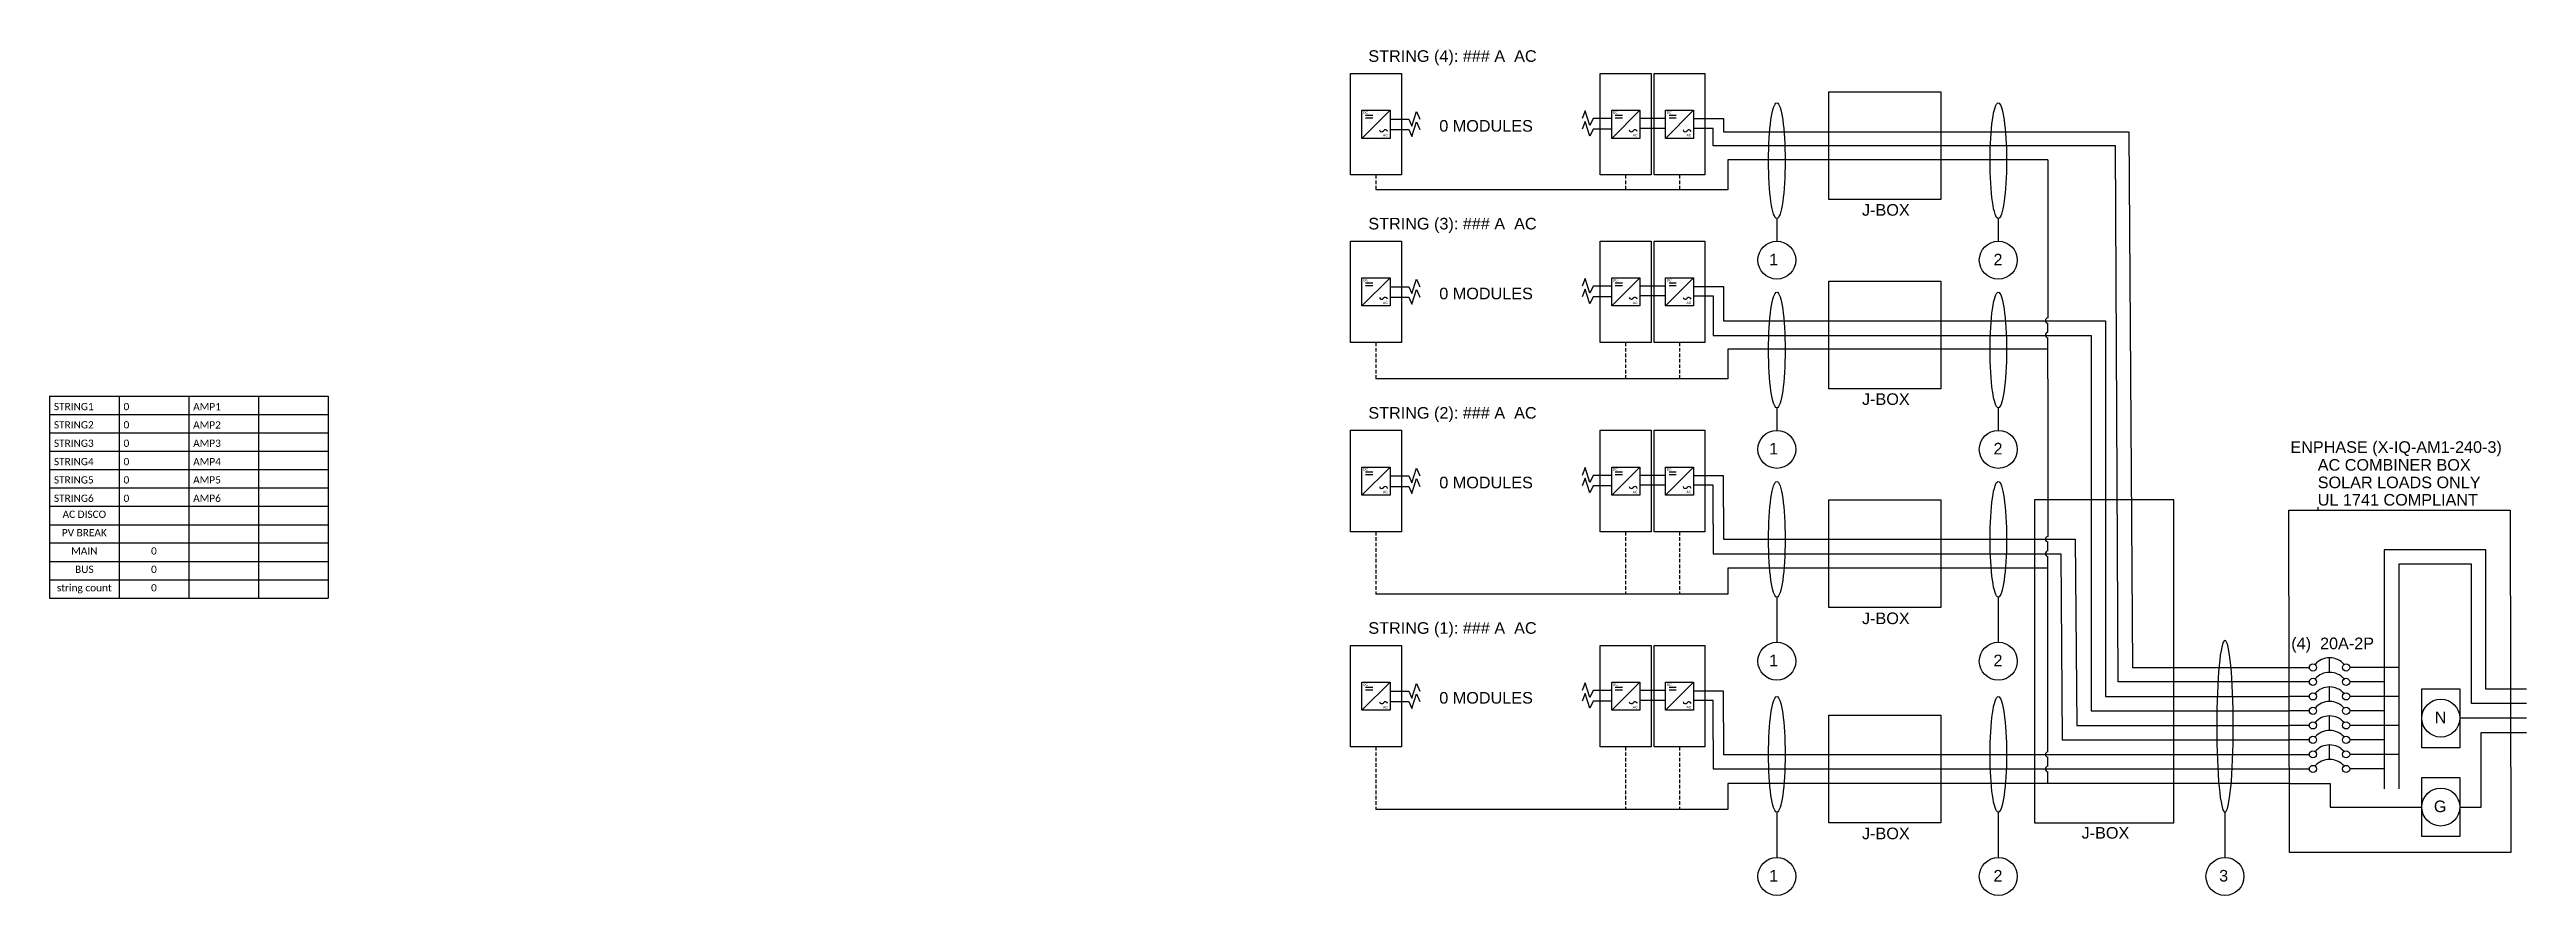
# Model space of a CAD drawing. Header units: inches. Extents: x -171 to 0, y -14 to 44.
import ezdxf

# ---------------------------------------------------------------- set-up
doc = ezdxf.new("R2010")
doc.units = ezdxf.units.IN
doc.header["$MEASUREMENT"] = 0
doc.linetypes.add('DASHED2', pattern=[0.375, 0.25, -0.125])
for name, color, linetype in [('Equipment Schedule', 7, 'Continuous'), ('Ground', 3, 'Continuous'), ('Lines', 7, 'Continuous'), ('Modules', 7, 'Continuous')]:
    doc.layers.add(name, color=color, linetype=linetype)
doc.layers.add('wirecallout', color=4, linetype='Continuous', lineweight=25)
doc.styles.get("Standard").update_dxf_attribs({"font": 'arial.ttf'})

# ---------------------------------------------------------------- blocks, each defined once
blk = doc.blocks.new('*T24')
at = {"color": 0, "linetype": 'ByBlock', "lineweight": -2, "transparency": 16777216}
for p, q in [((0, 0), (19.24, 0)), ((0, 0), (0, -13.93)), ((4.81, 0), (4.81, -13.93)), ((9.62, 0), (9.62, -13.93)), ((14.43, 0), (14.43, -13.93)), ((19.24, 0), (19.24, -13.93)), ((0, -1.27), (19.24, -1.27)), ((0, -2.53), (19.24, -2.53)), ((0, -3.8), (19.24, -3.8)), ((0, -5.07), (19.24, -5.07)), ((0, -6.33), (19.24, -6.33)), ((0, -7.6), (19.24, -7.6)), ((0, -8.87), (19.24, -8.87)), ((0, -10.13), (19.24, -10.13)), ((0, -11.4), (19.24, -11.4)), ((0, -12.67), (19.24, -12.67)), ((0, -13.93), (19.24, -13.93))]:
    blk.add_line(p, q, dxfattribs=at)
at = {"color": 0, "transparency": 16777216, "char_height": 0.5, "width": 4.2095}
for s, insert, attachment_point in [('{\\fCalibri|b0|i0|c0;STRING1', (0.3, -0.97), 7), ('{\\fCalibri|b0|i0|c0;0', (5.11, -0.97), 7), ('{\\fCalibri|b0|i0|c0;AMP1', (9.92, -0.97), 7), ('{\\fCalibri|b0|i0|c0; ', (14.73, -0.97), 7), ('{\\fCalibri|b0|i0|c0;STRING2', (0.3, -2.23), 7), ('{\\fCalibri|b0|i0|c0;STRING3', (0.3, -3.5), 7), ('{\\fCalibri|b0|i0|c0;0', (5.11, -2.23), 7), ('{\\fCalibri|b0|i0|c0;0', (5.11, -3.5), 7), ('{\\fCalibri|b0|i0|c0;AMP2', (9.92, -2.23), 7), ('{\\fCalibri|b0|i0|c0;AMP3', (9.92, -3.5), 7), ('{\\fCalibri|b0|i0|c0; ', (14.73, -2.23), 7), ('{\\fCalibri|b0|i0|c0;STRING4', (0.3, -4.77), 7), ('{\\fCalibri|b0|i0|c0;0', (5.11, -4.77), 7), ('{\\fCalibri|b0|i0|c0;AMP4', (9.92, -4.77), 7), ('{\\fCalibri|b0|i0|c0; ', (14.73, -3.5), 7), ('{\\fCalibri|b0|i0|c0; ', (14.73, -4.77), 7), ('{\\fCalibri|b0|i0|c0;STRING5', (0.3, -6.03), 7), ('{\\fCalibri|b0|i0|c0;STRING6', (0.3, -7.3), 7), ('{\\fCalibri|b0|i0|c0;0', (5.11, -6.03), 7), ('{\\fCalibri|b0|i0|c0;0', (5.11, -7.3), 7), ('{\\fCalibri|b0|i0|c0;AMP5', (9.92, -6.03), 7), ('{\\fCalibri|b0|i0|c0;AMP6', (9.92, -7.3), 7), ('{\\fCalibri|b0|i0|c0; ', (14.73, -6.03), 7), ('{\\fCalibri|b0|i0|c0;AC DISCO', (2.4, -7.9), 2), ('{\\fCalibri|b0|i0|c0;', (7.21, -7.9), 2), ('{\\fCalibri|b0|i0|c0;', (12.02, -7.9), 2), ('{\\fCalibri|b0|i0|c0; ', (14.73, -7.3), 7), ('{\\fCalibri|b0|i0|c0;', (16.83, -7.9), 2), ('{\\fCalibri|b0|i0|c0;PV BREAK', (2.4, -9.17), 2), ('{\\fCalibri|b0|i0|c0;', (7.21, -9.17), 2), ('{\\fCalibri|b0|i0|c0;', (12.02, -9.17), 2), ('{\\fCalibri|b0|i0|c0;', (16.83, -9.17), 2), ('{\\fCalibri|b0|i0|c0;MAIN', (2.4, -10.43), 2), ('{\\fCalibri|b0|i0|c0;BUS', (2.4, -11.7), 2), ('{\\fCalibri|b0|i0|c0;0', (7.21, -10.43), 2), ('{\\fCalibri|b0|i0|c0;0', (7.21, -11.7), 2), ('{\\fCalibri|b0|i0|c0;', (12.02, -10.43), 2), ('{\\fCalibri|b0|i0|c0;', (12.02, -11.7), 2), ('{\\fCalibri|b0|i0|c0;', (16.83, -10.43), 2), ('{\\fCalibri|b0|i0|c0;', (16.83, -11.7), 2), ('{\\fCalibri|b0|i0|c0;string count', (2.4, -12.97), 2), ('{\\fCalibri|b0|i0|c0;0', (7.21, -12.97), 2), ('{\\fCalibri|b0|i0|c0;', (12.02, -12.97), 2), ('{\\fCalibri|b0|i0|c0;', (16.83, -12.97), 2)]:
    blk.add_mtext(s, dxfattribs=dict(at, insert=insert, attachment_point=attachment_point))

msp = doc.modelspace()

# ---------------------------------------------------------------- linework, layer by layer
for p, q in [((-78.51, 39.96), (-80.45, 38.02)), ((-79.7, 39.6), (-80.2, 39.6)), ((-79.7, 39.42), (-80.2, 39.42)), ((-61.26, 39.96), (-63.2, 38.02)), ((-62.45, 39.6), (-62.95, 39.6)), ((-62.45, 39.42), (-62.95, 39.42)), ((-57.54, 39.96), (-59.48, 38.02)), ((-58.74, 39.6), (-59.23, 39.6)), ((-58.74, 39.42), (-59.23, 39.42)), ((-51.79, 32.48), (-51.79, 30.92)), ((-36.49, 32.48), (-36.49, 30.92)), ((-78.51, 28.39), (-80.45, 26.46)), ((-79.7, 28.03), (-80.2, 28.03)), ((-79.7, 27.85), (-80.2, 27.85)), ((-61.26, 28.39), (-63.2, 26.46)), ((-62.45, 28.03), (-62.95, 28.03)), ((-62.45, 27.85), (-62.95, 27.85)), ((-57.54, 28.39), (-59.48, 26.46)), ((-58.74, 28.03), (-59.23, 28.03)), ((-58.74, 27.85), (-59.23, 27.85)), ((-51.79, 19.42), (-51.79, 17.86)), ((-36.49, 19.42), (-36.49, 17.86)), ((-78.51, 15.33), (-80.45, 13.4)), ((-79.7, 14.97), (-80.2, 14.97)), ((-79.7, 14.79), (-80.2, 14.79)), ((-61.26, 15.33), (-63.2, 13.4)), ((-62.45, 14.97), (-62.95, 14.97)), ((-62.45, 14.79), (-62.95, 14.79)), ((-57.54, 15.33), (-59.48, 13.4)), ((-58.74, 14.97), (-59.23, 14.97)), ((-58.74, 14.79), (-59.23, 14.79)), ((-51.79, 6.36), (-51.79, 3.24)), ((-36.49, 6.36), (-36.49, 3.24)), ((-13.6, 1.16), (-13.6, 2.16)), ((-78.51, 0.48), (-80.45, -1.46)), ((-79.7, 0.11), (-80.2, 0.11)), ((-61.26, 0.48), (-63.2, -1.46)), ((-62.45, 0.11), (-62.95, 0.11)), ((-57.54, 0.48), (-59.48, -1.46)), ((-58.74, 0.11), (-59.23, 0.11)), ((-13.6, -0.84), (-13.6, 0.16)), ((-8.82, 1.5), (-12.21, 1.5)), ((-9.82, 0.5), (-12.21, 0.5)), ((-79.7, -0.06), (-80.2, -0.06)), ((-62.45, -0.06), (-62.95, -0.06)), ((-58.74, -0.06), (-59.23, -0.06)), ((-15, -0.5), (-16.38, -0.5)), ((-15, -1.5), (-16.38, -1.5)), ((-8.82, -0.5), (-12.21, -0.5)), ((-9.82, -1.5), (-12.21, -1.5)), ((-15, -2.5), (-16.38, -2.5)), ((-13.6, -2.85), (-13.6, -1.85)), ((-8.82, -2.5), (-12.21, -2.5)), ((0, -2), (-4.61, -2)), ((-15, -3.5), (-16.38, -3.5)), ((-13.6, -4.85), (-13.6, -3.85)), ((-9.82, -3.5), (-12.21, -3.5)), ((-8.82, -4.5), (-12.21, -4.5)), ((-9.82, -5.51), (-12.21, -5.51)), ((-51.79, -8.5), (-51.79, -11.61)), ((-36.49, -8.5), (-36.49, -11.61)), ((-20.83, -8.5), (-20.83, -11.61))]:
    msp.add_line(p, q)
for points in [[(-40.45, 33.79), (-48.19, 33.79), (-48.19, 41.22), (-40.45, 41.22)], [(-78.51, 38.02), (-80.45, 38.02), (-80.45, 39.96), (-78.51, 39.96)], [(-61.26, 38.02), (-63.2, 38.02), (-63.2, 39.96), (-61.26, 39.96)], [(-57.54, 38.02), (-59.48, 38.02), (-59.48, 39.96), (-57.54, 39.96)], [(-78.51, 26.46), (-80.45, 26.46), (-80.45, 28.39), (-78.51, 28.39)], [(-61.26, 26.46), (-63.2, 26.46), (-63.2, 28.39), (-61.26, 28.39)], [(-57.54, 26.46), (-59.48, 26.46), (-59.48, 28.39), (-57.54, 28.39)], [(-40.45, 20.73), (-48.19, 20.73), (-48.19, 28.16), (-40.45, 28.16)], [(-78.51, 13.4), (-80.45, 13.4), (-80.45, 15.33), (-78.51, 15.33)], [(-61.26, 13.4), (-63.2, 13.4), (-63.2, 15.33), (-61.26, 15.33)], [(-57.54, 13.4), (-59.48, 13.4), (-59.48, 15.33), (-57.54, 15.33)], [(-40.45, 5.63), (-48.19, 5.63), (-48.19, 13.06), (-40.45, 13.06)], [(-33.99, -9.22), (-24.37, -9.22), (-24.37, 13.06), (-33.99, 13.06)], [(-1.07, -11.28), (-16.36, -11.28), (-16.42, 12.35), (-1.13, 12.35)], [(-78.51, -1.46), (-80.45, -1.46), (-80.45, 0.48), (-78.51, 0.48)], [(-61.26, -1.46), (-63.2, -1.46), (-63.2, 0.48), (-61.26, 0.48)], [(-57.54, -1.46), (-59.48, -1.46), (-59.48, 0.48), (-57.54, 0.48)], [(-7.23, 0.03), (-4.61, 0.03), (-4.61, -4.04), (-7.23, -4.04)], [(-40.45, -9.22), (-48.19, -9.22), (-48.19, -1.79), (-40.45, -1.79)]]:
    msp.add_lwpolyline(points, close=True)
for points in [[(-63.2, 39.38), (-63.2, 39.38), (-64.49, 39.38)], [(-59.48, 39.38), (-61.26, 39.38)], [(-57.54, 39.38), (-55.47, 39.38), (-55.47, 38.48), (-27.46, 38.48), (-27.22, 1.5), (-15, 1.5)], [(-78.51, 39.35), (-78.51, 39.35), (-77.21, 39.35)], [(-78.51, 38.62), (-78.51, 38.62), (-77.21, 38.62)], [(-63.2, 38.65), (-63.2, 38.65), (-64.49, 38.65)], [(-78.51, 27.78), (-78.51, 27.78), (-77.21, 27.78)], [(-63.2, 27.81), (-63.2, 27.81), (-64.49, 27.81)], [(-59.48, 27.81), (-61.26, 27.81)], [(-57.54, 27.8), (-55.47, 27.8), (-55.47, 25.42), (-53.89, 25.42)], [(-78.51, 27.05), (-78.51, 27.05), (-77.21, 27.05)], [(-63.2, 27.09), (-63.2, 27.09), (-64.49, 27.09)], [(-57.53, 27.14), (-56.18, 27.14), (-56.18, 26.62), (-56.18, 24.42), (-30.08, 24.42), (-30.08, -1.5), (-16.38, -1.5)], [(-53.89, 25.42), (-29.09, 25.42), (-29.09, -0.5), (-16.39, -0.5), (-16.39, -0.5)], [(-78.51, 14.72), (-78.51, 14.72), (-77.21, 14.72)], [(-78.51, 13.99), (-78.51, 13.99), (-77.21, 13.99)], [(-63.2, 14.75), (-63.2, 14.75), (-64.49, 14.75)], [(-63.2, 14.03), (-63.2, 14.03), (-64.49, 14.03)], [(-59.48, 14.75), (-61.26, 14.75)], [(-57.54, 14.74), (-55.49, 14.74), (-55.47, 10.35), (-31.19, 10.35), (-31.07, -2.5), (-16.39, -2.5), (-16.39, -2.5)], [(-14.4, 12.35), (-14.4, 12.56)], [(-56.19, 11.38), (-56.19, 11.38), (-56.19, 9.35), (-53.89, 9.35)], [(-53.89, 9.35), (-32.16, 9.35), (-32.07, -3.5), (-16.39, -3.5)], [(0, 0), (-2.8, 0), (-2.8, 9.62), (-9.82, 9.62), (-9.82, -6.89)], [(0, -1), (-3.8, -1), (-3.8, 8.62), (-8.82, 8.62), (-8.82, -6.89)], [(-78.51, -0.14), (-78.51, -0.14), (-77.21, -0.14)], [(-78.51, -0.86), (-78.51, -0.86), (-77.21, -0.86)], [(-63.2, -0.1), (-63.2, -0.1), (-64.49, -0.1)], [(-63.2, -0.83), (-63.2, -0.83), (-64.49, -0.83)], [(-59.48, -0.1), (-61.26, -0.1)], [(-57.54, -0.12), (-55.49, -0.12), (-55.47, -4.5), (-15, -4.5)], [(-56.19, -3.47), (-56.19, -3.47), (-56.19, -5.51), (-15, -5.51)]]:
    msp.add_lwpolyline(points)
for centre, radius in [((-51.79, 29.61), 1.31), ((-36.49, 29.61), 1.31), ((-51.79, 16.55), 1.31), ((-36.49, 16.55), 1.31), ((-51.79, 1.93), 1.31), ((-36.49, 1.93), 1.31), ((-14.75, 1.5), 0.248), ((-12.46, 1.5), 0.248), ((-14.75, 0.5), 0.248), ((-12.46, 0.5), 0.248), ((-14.75, -0.5), 0.248), ((-14.75, -1.5), 0.248), ((-12.46, -0.5), 0.248), ((-12.46, -1.5), 0.248), ((-5.92, -2), 1.31), ((-14.75, -2.5), 0.248), ((-14.75, -3.5), 0.248), ((-12.46, -2.5), 0.248), ((-12.46, -3.5), 0.248), ((-14.75, -4.5), 0.248), ((-12.46, -4.5), 0.248), ((-14.75, -5.51), 0.248), ((-12.46, -5.51), 0.248), ((-5.92, -8.14), 1.31), ((-51.79, -12.93), 1.31), ((-36.49, -12.93), 1.31), ((-20.83, -12.93), 1.31)]:
    msp.add_circle(centre, radius)
for centre, radius, start, end in [((-79.08, 38.63), 0.154, 190.2778, 324.5251), ((-78.83, 38.46), 0.154, 10.2778, 144.5251), ((-61.83, 38.63), 0.154, 190.2778, 324.5251), ((-61.58, 38.46), 0.154, 10.2778, 144.5251), ((-58.12, 38.63), 0.154, 190.2778, 324.5251), ((-57.87, 38.46), 0.154, 10.2778, 144.5251), ((-79.08, 27.07), 0.154, 190.2778, 324.5251), ((-78.83, 26.89), 0.154, 10.2778, 144.5251), ((-61.83, 27.07), 0.154, 190.2778, 324.5251), ((-61.58, 26.89), 0.154, 10.2778, 144.5251), ((-58.12, 27.07), 0.154, 190.2778, 324.5251), ((-57.87, 26.89), 0.154, 10.2778, 144.5251), ((-79.08, 14.01), 0.154, 190.2778, 324.5251), ((-78.83, 13.83), 0.154, 10.2778, 144.5251), ((-61.83, 14.01), 0.154, 190.2778, 324.5251), ((-61.58, 13.83), 0.154, 10.2778, 144.5251), ((-58.12, 14.01), 0.154, 190.2778, 324.5251), ((-57.87, 13.83), 0.154, 10.2778, 144.5251), ((-13.6, 0.83), 1.33, 41.2408, 138.7592), ((-13.6, -0.17), 1.33, 41.2408, 138.7592), ((-13.6, -1.18), 1.33, 41.2408, 138.7592), ((-79.08, -0.85), 0.154, 190.2778, 324.5251), ((-78.83, -1.03), 0.154, 10.2778, 144.5251), ((-61.83, -0.85), 0.154, 190.2778, 324.5251), ((-61.58, -1.03), 0.154, 10.2778, 144.5251), ((-58.12, -0.85), 0.154, 190.2778, 324.5251), ((-57.87, -1.03), 0.154, 10.2778, 144.5251), ((-13.6, -2.18), 1.33, 41.2408, 138.7592), ((-13.6, -3.18), 1.33, 41.2408, 138.7592), ((-13.6, -4.18), 1.33, 41.2408, 138.7592), ((-13.6, -5.18), 1.33, 41.2408, 138.7592), ((-13.6, -6.18), 1.33, 41.2408, 138.7592)]:
    msp.add_arc(centre, radius, start, end)
at = {"layer": 'Equipment Schedule'}
for points in [[(-59.48, 38.7), (-61.26, 38.7)], [(-15, 0.5), (-28.2, 0.5), (-28.39, 37.5), (-56.19, 37.5), (-56.19, 38.7), (-57.54, 38.7)], [(-59.48, 27.14), (-61.26, 27.14)], [(-59.48, 14.08), (-61.26, 14.08)], [(-56.19, 11.38), (-56.19, 13.56), (-56.19, 14.08), (-57.54, 14.08)], [(-59.48, -0.78), (-61.26, -0.78)], [(-56.19, -3.47), (-56.19, -1.3), (-56.19, -0.78), (-57.54, -0.78)]]:
    msp.add_lwpolyline(points, dxfattribs=at)
at = {"layer": 'Ground'}
for p, q in [((-55.17, 36.53), (-55.17, 34.47)), ((-33.07, 36.53), (-55.17, 36.53)), ((-33.07, 36.53), (-33.07, 25.63)), ((-55.17, 23.47), (-55.17, 21.41)), ((-53.89, 23.47), (-55.17, 23.47)), ((-33.07, 23.47), (-53.89, 23.47)), ((-55.17, 21.41), (-79.49, 21.41)), ((-33.07, 21.41), (-33.07, 10.54)), ((-55.17, 8.35), (-55.17, 6.55)), ((-53.89, 8.35), (-55.17, 8.35)), ((-33.07, 8.35), (-53.89, 8.35)), ((-33.07, -4.32), (-33.07, 8.35)), ((-55.17, 6.55), (-79.49, 6.55))]:
    msp.add_line(p, q, dxfattribs=at)
at = {"layer": 'Ground', "linetype": 'DASHED2'}
for p, q in [((-79.49, 35.49), (-79.49, 34.47)), ((-62.24, 35.49), (-62.24, 34.47)), ((-58.52, 35.49), (-58.52, 34.47)), ((-79.49, 23.92), (-79.49, 21.41)), ((-62.24, 23.92), (-62.24, 21.41)), ((-58.52, 23.92), (-58.52, 21.41)), ((-79.49, 10.86), (-79.49, 6.55)), ((-62.24, 10.86), (-62.24, 6.55)), ((-58.52, 10.86), (-58.52, 6.55)), ((-79.49, -3.99), (-79.49, -8.3)), ((-62.24, -3.99), (-62.24, -8.3)), ((-58.52, -3.99), (-58.52, -8.3))]:
    msp.add_line(p, q, dxfattribs=at)
at = {"layer": 'Ground'}
for points in [[(-55.17, 34.47), (-55.17, 34.47), (-79.49, 34.47)], [(-33.07, 24.63), (-33.07, 25.26)], [(-33.07, 24.63), (-33.07, 25.26)], [(-33.07, 21.41), (-33.07, 24.25)], [(-33.07, 9.54), (-33.07, 10.16)], [(-33.07, 8.35), (-33.07, 9.16)], [(-4.61, -8.14), (-3.12, -8.14), (-3.12, -3), (0, -3)], [(-33.07, -4.5), (-33.07, -4.5)], [(-33.07, -5.32), (-33.07, -4.7)], [(-55.17, -6.51), (-55.17, -8.3), (-79.49, -8.3)], [(-53.89, -6.51), (-55.17, -6.51)], [(-16.39, -6.51), (-16.39, -6.51), (-53.89, -6.51)], [(-33.07, -5.51), (-33.07, -5.51)], [(-33.07, -6.51), (-33.07, -5.7)], [(-16.39, -6.51), (-13.57, -6.51), (-13.57, -8.14), (-7.23, -8.14)]]:
    msp.add_lwpolyline(points, dxfattribs=at)
msp.add_lwpolyline([(-7.23, -6.1), (-4.61, -6.1), (-4.6, -10.18), (-7.23, -10.18)], close=True, dxfattribs=at)
for centre in [(-33.04, 25.44), (-33.04, 24.44), (-33.04, 10.35), (-33.04, 9.35), (-33.04, -4.51), (-33.04, -5.51)]:
    msp.add_arc(centre, 0.191, 98.3924, 261.6076, dxfattribs=at)
at = {"layer": 'Lines', "lineweight": -3}
for p, q in [((-77, 38.86), (-76.68, 39.88)), ((-76.68, 39.88), (-76.46, 39.35)), ((-65.03, 39.91), (-65.24, 39.38)), ((-64.7, 38.9), (-65.03, 39.91)), ((-64.49, 39.38), (-64.7, 38.9)), ((-77.21, 39.35), (-77, 38.86)), ((-77.21, 38.62), (-77, 38.14)), ((-77, 38.14), (-76.68, 39.16)), ((-76.68, 39.16), (-76.46, 38.62)), ((-65.03, 39.19), (-65.24, 38.65)), ((-64.7, 38.17), (-65.03, 39.19)), ((-64.49, 38.65), (-64.7, 38.17)), ((-77.21, 27.78), (-77, 27.3)), ((-77, 27.3), (-76.68, 28.31)), ((-77, 26.57), (-76.68, 27.59)), ((-76.68, 28.31), (-76.46, 27.78)), ((-76.68, 27.59), (-76.46, 27.05)), ((-65.03, 28.35), (-65.24, 27.81)), ((-65.03, 27.62), (-65.24, 27.09)), ((-64.7, 27.33), (-65.03, 28.35)), ((-64.7, 26.6), (-65.03, 27.62)), ((-64.49, 27.81), (-64.7, 27.33)), ((-77.21, 27.05), (-77, 26.57)), ((-64.49, 27.09), (-64.7, 26.6)), ((-77.21, 14.72), (-77, 14.24)), ((-77.21, 13.99), (-77, 13.51)), ((-77, 14.24), (-76.68, 15.25)), ((-77, 13.51), (-76.68, 14.53)), ((-76.68, 15.25), (-76.46, 14.72)), ((-76.68, 14.53), (-76.46, 13.99)), ((-65.03, 15.29), (-65.24, 14.75)), ((-65.03, 14.56), (-65.24, 14.03)), ((-64.7, 14.27), (-65.03, 15.29)), ((-64.7, 13.54), (-65.03, 14.56)), ((-64.49, 14.75), (-64.7, 14.27)), ((-64.49, 14.03), (-64.7, 13.54)), ((-77, -0.62), (-76.68, 0.4)), ((-76.68, 0.4), (-76.46, -0.14)), ((-65.03, 0.43), (-65.24, -0.1)), ((-64.7, -0.58), (-65.03, 0.43)), ((-77.21, -0.14), (-77, -0.62)), ((-77.21, -0.86), (-77, -1.34)), ((-77, -1.34), (-76.68, -0.33)), ((-76.68, -0.33), (-76.46, -0.86)), ((-65.03, -0.29), (-65.24, -0.83)), ((-64.7, -1.31), (-65.03, -0.29)), ((-64.49, -0.1), (-64.7, -0.58)), ((-64.49, -0.83), (-64.7, -1.31))]:
    msp.add_line(p, q, dxfattribs=at)
at = {"layer": 'Modules'}
for points in [[(-81.24, 35.49), (-81.24, 42.5), (-77.73, 42.5), (-77.73, 35.49)], [(-63.99, 35.49), (-63.99, 42.5), (-60.48, 42.5), (-60.48, 35.49)], [(-60.27, 35.49), (-60.27, 42.5), (-56.77, 42.5), (-56.77, 35.49)], [(-81.24, 23.92), (-81.24, 30.93), (-77.73, 30.93), (-77.73, 23.92)], [(-63.99, 23.92), (-63.99, 30.93), (-60.48, 30.93), (-60.48, 23.92)], [(-60.27, 23.92), (-60.27, 30.93), (-56.77, 30.93), (-56.77, 23.92)], [(-81.24, 10.86), (-81.24, 17.87), (-77.73, 17.87), (-77.73, 10.86)], [(-63.99, 10.86), (-63.99, 17.87), (-60.48, 17.87), (-60.48, 10.86)], [(-60.27, 10.86), (-60.27, 17.87), (-56.77, 17.87), (-56.77, 10.86)], [(-81.24, -3.99), (-81.24, 3.02), (-77.73, 3.02), (-77.73, -3.99)], [(-63.99, -3.99), (-63.99, 3.02), (-60.48, 3.02), (-60.48, -3.99)], [(-60.27, -3.99), (-60.27, 3.02), (-56.77, 3.02), (-56.77, -3.99)]]:
    msp.add_lwpolyline(points, close=True, dxfattribs=at)
at = {"layer": 'wirecallout', "color": 7}
for centre in [(-51.79, 36.47), (-36.49, 36.47), (-51.79, 23.41), (-36.49, 23.41), (-51.79, 10.35), (-36.49, 10.35), (-51.79, -4.5), (-36.49, -4.5)]:
    msp.add_ellipse(centre, major_axis=(0, 3.99), ratio=0.14309, dxfattribs=at)
at = {"layer": 'wirecallout', "color": 7, "extrusion": (0, 0, -1)}
msp.add_ellipse((-20.83, -2.57), major_axis=(0, 5.93), ratio=0.096375, dxfattribs=at)

# ---------------------------------------------------------------- block references
msp.add_blockref('*T24', (-171.12, 20.22))

# ---------------------------------------------------------------- texts
for s, height, p in [('STRING (4): ### A  AC', 0.8009, (-80.01, 43.3)), ('0 MODULES', 0.801, (-75.11, 38.48)), ('STRING (3): ### A  AC', 0.8009, (-80.01, 31.73)), ('0 MODULES', 0.801, (-75.11, 26.91)), ('STRING (2): ### A  AC', 0.8009, (-80.01, 18.67)), ('ENPHASE (X-IQ-AM1-240-3)', 0.8009, (-16.31, 16.31)), ('AC COMBINER BOX', 0.8009, (-14.42, 15.08)), ('0 MODULES', 0.801, (-75.11, 13.86)), ('SOLAR LOADS ONLY', 0.8009, (-14.42, 13.87)), ('UL 1741 COMPLIANT', 0.8009, (-14.42, 12.67)), ('STRING (1): ### A  AC', 0.8009, (-80.01, 3.82)), ('0 MODULES', 0.801, (-75.11, -1))]:
    msp.add_text(s, height=height).set_placement(p)
at = {"attachment_point": 3}
for s, width, gutter_width, insert, char_height in [('DC', 3.7893, 0.242, (-80.03, 39.89), 0.17), ('DC', 3.7893, 0.242, (-62.78, 39.89), 0.17), ('DC', 3.7893, 0.242, (-59.06, 39.89), 0.17), ('AC', 3.7893, 0.242, (-78.67, 38.32), 0.17), ('AC', 3.7893, 0.242, (-61.42, 38.32), 0.17), ('AC', 3.7893, 0.242, (-57.7, 38.32), 0.17), ('J-BOX', 15.657, 1, (-42.61, 33.48), 0.801), ('1', 15.657, 1, (-51.7, 30.05), 0.801), ('2', 15.657, 1, (-36.2, 30.05), 0.801), ('DC', 3.7893, 0.242, (-80.03, 28.32), 0.17), ('DC', 3.7893, 0.242, (-62.78, 28.32), 0.17), ('DC', 3.7893, 0.242, (-59.06, 28.32), 0.17), ('AC', 3.7893, 0.242, (-78.67, 26.75), 0.17), ('AC', 3.7893, 0.242, (-61.42, 26.75), 0.17), ('AC', 3.7893, 0.242, (-57.7, 26.75), 0.17), ('J-BOX', 15.657, 1, (-42.61, 20.42), 0.801), ('1', 15.657, 1, (-51.7, 17), 0.801), ('2', 15.657, 1, (-36.2, 17), 0.801), ('DC', 3.7893, 0.242, (-80.03, 15.26), 0.17), ('AC', 3.7893, 0.242, (-78.67, 13.69), 0.17), ('DC', 3.7893, 0.242, (-62.78, 15.26), 0.17), ('AC', 3.7893, 0.242, (-61.42, 13.69), 0.17), ('DC', 3.7893, 0.242, (-59.06, 15.26), 0.17), ('AC', 3.7893, 0.242, (-57.7, 13.69), 0.17), ('J-BOX', 15.657, 1, (-42.61, 5.29), 0.801), ('(4)  20A-2P', 15.657, 1, (-10.53, 3.56), 0.8009), ('1', 15.657, 1, (-51.7, 2.38), 0.801), ('2', 15.657, 1, (-36.2, 2.38), 0.801), ('DC', 3.7893, 0.242, (-80.03, 0.41), 0.17), ('DC', 3.7893, 0.242, (-62.78, 0.41), 0.17), ('DC', 3.7893, 0.242, (-59.06, 0.41), 0.17), ('AC', 3.7893, 0.242, (-78.67, -1.16), 0.17), ('AC', 3.7893, 0.242, (-61.42, -1.16), 0.17), ('AC', 3.7893, 0.242, (-57.7, -1.16), 0.17), ('N', 15.657, 1, (-5.53, -1.55), 0.801), ('G', 15.657, 1, (-5.53, -7.69), 0.801), ('J-BOX', 15.657, 1, (-42.61, -9.56), 0.801), ('J-BOX', 15.657, 1, (-27.44, -9.52), 0.801), ('1', 15.657, 1, (-51.7, -12.48), 0.801), ('2', 15.657, 1, (-36.2, -12.48), 0.801), ('3', 15.657, 1, (-20.61, -12.48), 0.801)]:
    msp.add_mtext_dynamic_manual_height_columns(s, width=width, gutter_width=gutter_width, heights=[0], dxfattribs=dict(at, insert=insert, char_height=char_height))

doc.saveas('drawing.dxf')
